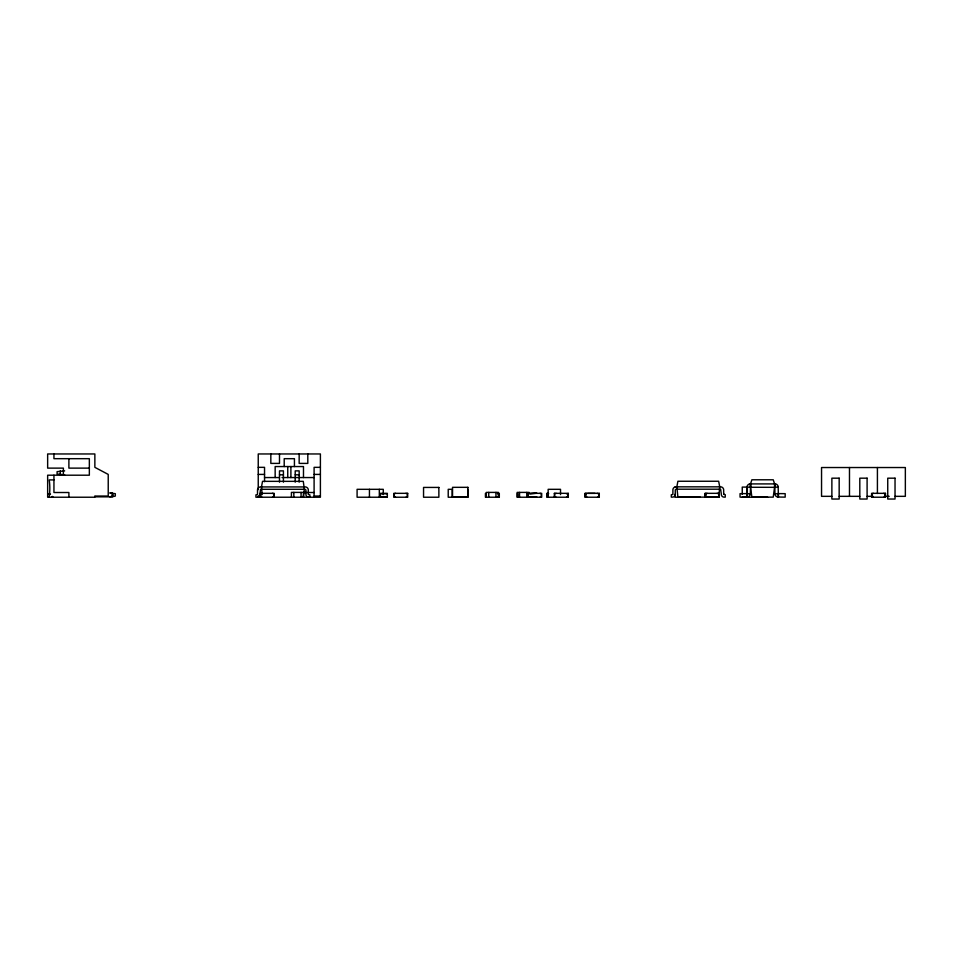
<?xml version="1.0" encoding="UTF-8"?>
<svg xmlns="http://www.w3.org/2000/svg" width="953" height="953" viewBox="0 0 953 953"><rect width="100%" height="100%" fill="white"/><g stroke="black" fill="none" stroke-linecap="round" stroke-linejoin="round"><path stroke-width="1.43" d="M774.813 487.328L750.511 487.269L750.285 494.464A3.598 3.598 0 0 1 747.736 497.013L740.052 497.132L740.052 493.666L746.926 493.594L747.069 486.459A3.598 3.598 0 0 1 749.618 483.91L775.635 483.91A3.598 3.598 0 0 1 778.172 486.459L778.315 493.594L785.189 493.666L785.189 497.132L777.505 497.013A3.598 3.598 0 0 1 774.956 494.464L774.825 487.364L778.244 486.947M51.581 497.228L52.367 496.442L53.154 497.228M775.146 483.85L774.694 487.257L774.694 483.79M777.982 497.073L778.434 493.666L778.434 497.132M303.28 497.228L304.341 489.294L303.28 481.348L262.54 481.348L261.479 486.912L262.182 494.583M719.003 494.488L719.718 486.816L718.657 481.253L677.905 481.253L676.844 486.816L677.905 497.132L718.657 497.132M64.661 470.877L57.097 471.664L57.097 474.022L64.661 474.808M109.798 496.835L112.954 496.048L112.954 493.69L109.798 492.904L115.313 493.69L115.313 496.048L112.156 496.835L96.432 496.835A3.931 3.931 0 0 1 94.919 496.537L94.859 496.501M774.884 493.988L778.303 493.535M258.239 467.339L264.541 467.339L264.541 481.646M320.399 467.339L314.097 467.339L314.097 497.228M89.344 468.126L68.89 468.126L68.89 458.679M258.239 474.415L264.541 474.415M314.097 474.415L320.399 474.415M279.491 474.808L283.422 474.808M295.216 474.808L299.159 474.808M264.541 477.56L279.491 477.56M282.028 477.56L314.097 477.56M53.94 479.919L49.222 479.919C50.056 485.768 49.973 491.319 49.222 497.228M674.986 487.09L677.523 487.09M529.189 492.403L517.134 492.403L517.134 497.228L541.697 497.228L541.697 493.332L527.819 493.332L527.819 497.228M303.233 492.51L314.097 492.51M497.573 493.332L499.312 493.332L499.312 497.228L485.434 497.228L485.434 493.332M548.547 493.332L546.808 493.332L546.808 497.228L568.298 497.228L568.298 493.332L554.265 493.332M380.39 493.761L387.323 493.761M497.573 493.761L498.872 493.761L498.872 496.799L497.573 497.228M548.547 493.761L547.248 493.761L547.248 496.799L548.547 497.228M566.404 493.761L567.857 493.761L567.857 496.799L566.558 496.799M585.392 493.761L587.143 493.332M47.65 494.083L50.485 494.083M260.765 496.048L258.239 496.048L258.239 497.228L320.399 497.228L320.399 453.962L258.239 453.962L258.239 489.628M314.097 496.048L320.399 496.048M831.838 496.334L821.546 496.334L821.546 467.53L905.35 467.53L905.35 496.334L895.058 496.334M839.188 496.334L859.773 496.334M867.123 496.334L873.008 496.334M884.765 496.334L889.173 496.334M380.39 496.799L387.323 496.799M529.558 496.799L528.248 496.799L528.248 493.761L536.968 493.237L530.035 493.666M554.849 496.799L556.147 497.228M530.035 497.132L536.968 497.132M700.348 497.228L674.986 497.228L674.986 494.333M742.256 497.228L767.618 497.228M746.997 486.947L750.416 487.4M746.938 493.535L750.356 493.988M750.547 487.257L751.881 497.132L773.228 497.132L774.563 487.257L774.563 483.79L773.228 479.788L751.881 479.788L750.547 483.79L750.547 487.257L750.094 483.85M747.259 497.073L746.807 493.666L746.807 497.132M883.753 493.332L885.051 493.761L885.051 496.799L883.753 497.228M877.415 467.53L877.415 493.463M873.341 493.332L872.043 493.761L872.043 496.799L873.341 497.228M849.48 467.53L849.48 496.334M750.678 483.79L750.678 487.257M747.331 494.488L747.331 487.09L742.256 487.09L742.256 494.333M717.49 497.228L718.788 496.799L718.788 493.761L717.156 493.332M707.078 493.332L705.458 493.761L705.458 496.799M707.078 497.228L705.78 496.799L705.78 493.761M705.351 493.332L705.351 497.228M597.555 497.228L598.853 496.799L598.853 493.761L597.102 493.332M595.065 493.332L588.132 493.332M587.143 497.228L585.845 496.799L585.845 493.761M585.416 493.332L585.416 497.228M568.143 493.332L568.143 497.228M567.714 493.761L567.714 496.799M560.519 494.595L560.519 489.318L548.154 489.318L548.154 497.228L548.094 493.332M556.147 493.332L554.694 493.761L554.694 496.799M554.42 493.332L554.265 497.228M539.958 493.332L541.256 493.761L541.256 496.799L539.958 497.228M526.783 492.403L526.783 497.228M519.54 492.403L519.54 497.228M517.884 493.761L517.884 496.799M517.455 493.332L517.455 497.228M498.383 497.228L498.383 492.403L486.316 492.403L486.316 497.228M495.965 492.403L495.965 497.228M488.734 492.403L488.734 497.228M485.863 493.761L485.863 496.799M467.994 489.318L467.994 497.228L448.22 497.228L448.22 489.318L452.175 489.318L452.175 497.228M405.954 493.332L407.253 493.761L407.253 496.799L405.954 497.228M395.543 493.332L394.244 493.761L394.244 496.799L395.543 497.228M383.273 494.595L383.273 489.318L357.089 489.318L357.089 497.228L387.323 497.228L387.323 493.332L380.39 493.332L380.39 497.228M379.318 489.318L379.318 497.228M369.442 489.318L369.442 497.228M309.892 497.228L309.892 494.845L308.307 494.488L308.296 489.675A3.181 3.181 0 0 0 305.556 486.935L260.264 486.935A3.181 3.181 0 0 0 257.524 489.675L257.489 494.607L255.928 494.845L255.928 497.228L257.107 497.228A2.799 2.799 0 0 0 259.883 494.059L260.574 489.294L305.139 489.294L305.925 489.985L305.937 494.059A2.799 2.799 0 0 0 308.712 497.228M307.807 453.962L307.807 463.408L299.159 463.408L299.159 453.962M303.483 477.56L303.483 466.553L275.155 466.553L275.155 477.56M303.483 497.228L303.483 492.403L291.415 492.403L291.415 497.228M301.065 492.403L301.065 497.228M299.159 482.147L299.159 470.877L295.216 470.877L295.216 482.147M294.429 466.553L294.429 458.679L284.208 458.679L284.208 466.553M293.834 492.403L293.834 497.228M290.891 466.553L290.891 477.56M287.746 466.553L287.746 477.56M283.422 482.147L283.422 470.877L279.491 470.877L279.491 482.147M279.491 453.962L279.491 463.408L270.831 463.408L270.831 453.962M274.178 497.228L274.178 493.332L260.3 493.332L260.3 497.228M272.451 493.332L273.749 493.761L273.749 496.799L272.451 497.228M262.039 493.332L260.741 493.761L260.741 496.799L262.039 497.228M112.156 492.904L112.156 496.835M68.89 497.228L68.89 492.51L53.94 492.51L53.94 475.202M63.386 475.202L63.386 468.126L47.65 468.126L47.65 453.962L94.859 453.962L94.859 467.339L108.225 474.415L108.225 496.048L94.859 496.048L94.859 497.228L47.65 497.228L47.65 475.202L89.344 475.202L89.344 458.679L53.94 458.679L53.94 453.962M60.242 470.877L60.242 474.808M723.684 494.035L725.257 494.75L725.257 497.132L724.077 497.132A2.799 2.799 0 0 1 721.302 493.964L720.611 489.199L676.046 489.199L675.26 489.89L675.26 493.964A2.799 2.799 0 0 1 672.473 497.132L671.305 497.132L671.305 494.75L672.878 494.452L672.901 489.58A3.181 3.181 0 0 1 675.629 486.84L720.921 486.84A3.181 3.181 0 0 1 723.661 489.58L723.684 494.035M839.164 478.18L831.874 478.18L831.874 499.038L839.164 499.038L839.164 478.18M867.099 478.18L859.809 478.18L859.809 499.038L867.099 499.038L867.099 478.18M895.034 478.18L887.743 478.18L887.743 499.038L895.034 499.038L895.034 478.18M438.868 487.424L423.549 487.424L423.549 497.228L438.868 497.228L438.868 487.424M467.875 487.328L452.544 487.328L452.544 497.132L467.875 497.132L467.875 487.328M407.693 493.332L393.815 493.332L393.815 497.228L407.693 497.228L407.693 493.332M599.294 493.332L584.963 493.332L584.963 497.228L599.294 497.228L599.294 493.332M719.217 493.332L705.017 493.332L705.017 497.228L719.217 497.228L719.217 493.332M885.48 493.332L871.602 493.332L871.602 497.228L885.48 497.228L885.48 493.332"/></g></svg>
